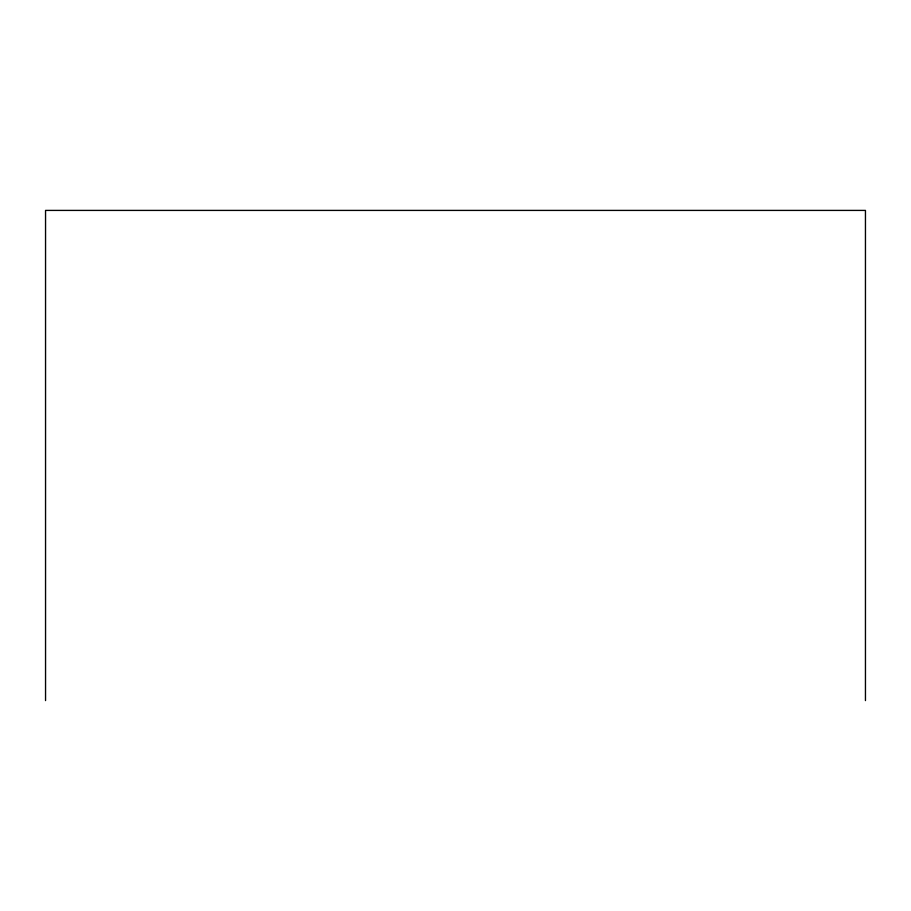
<?xml version="1.0" encoding="UTF-8"?>
<svg xmlns="http://www.w3.org/2000/svg" width="911" height="911" viewBox="0 0 911 911"><rect width="100%" height="100%" fill="white"/><g stroke="black" fill="none" stroke-linecap="round" stroke-linejoin="round"><path stroke-width="1.37" d="M865.45 700.593L865.45 210.407L45.55 210.407L45.55 700.593"/></g></svg>
